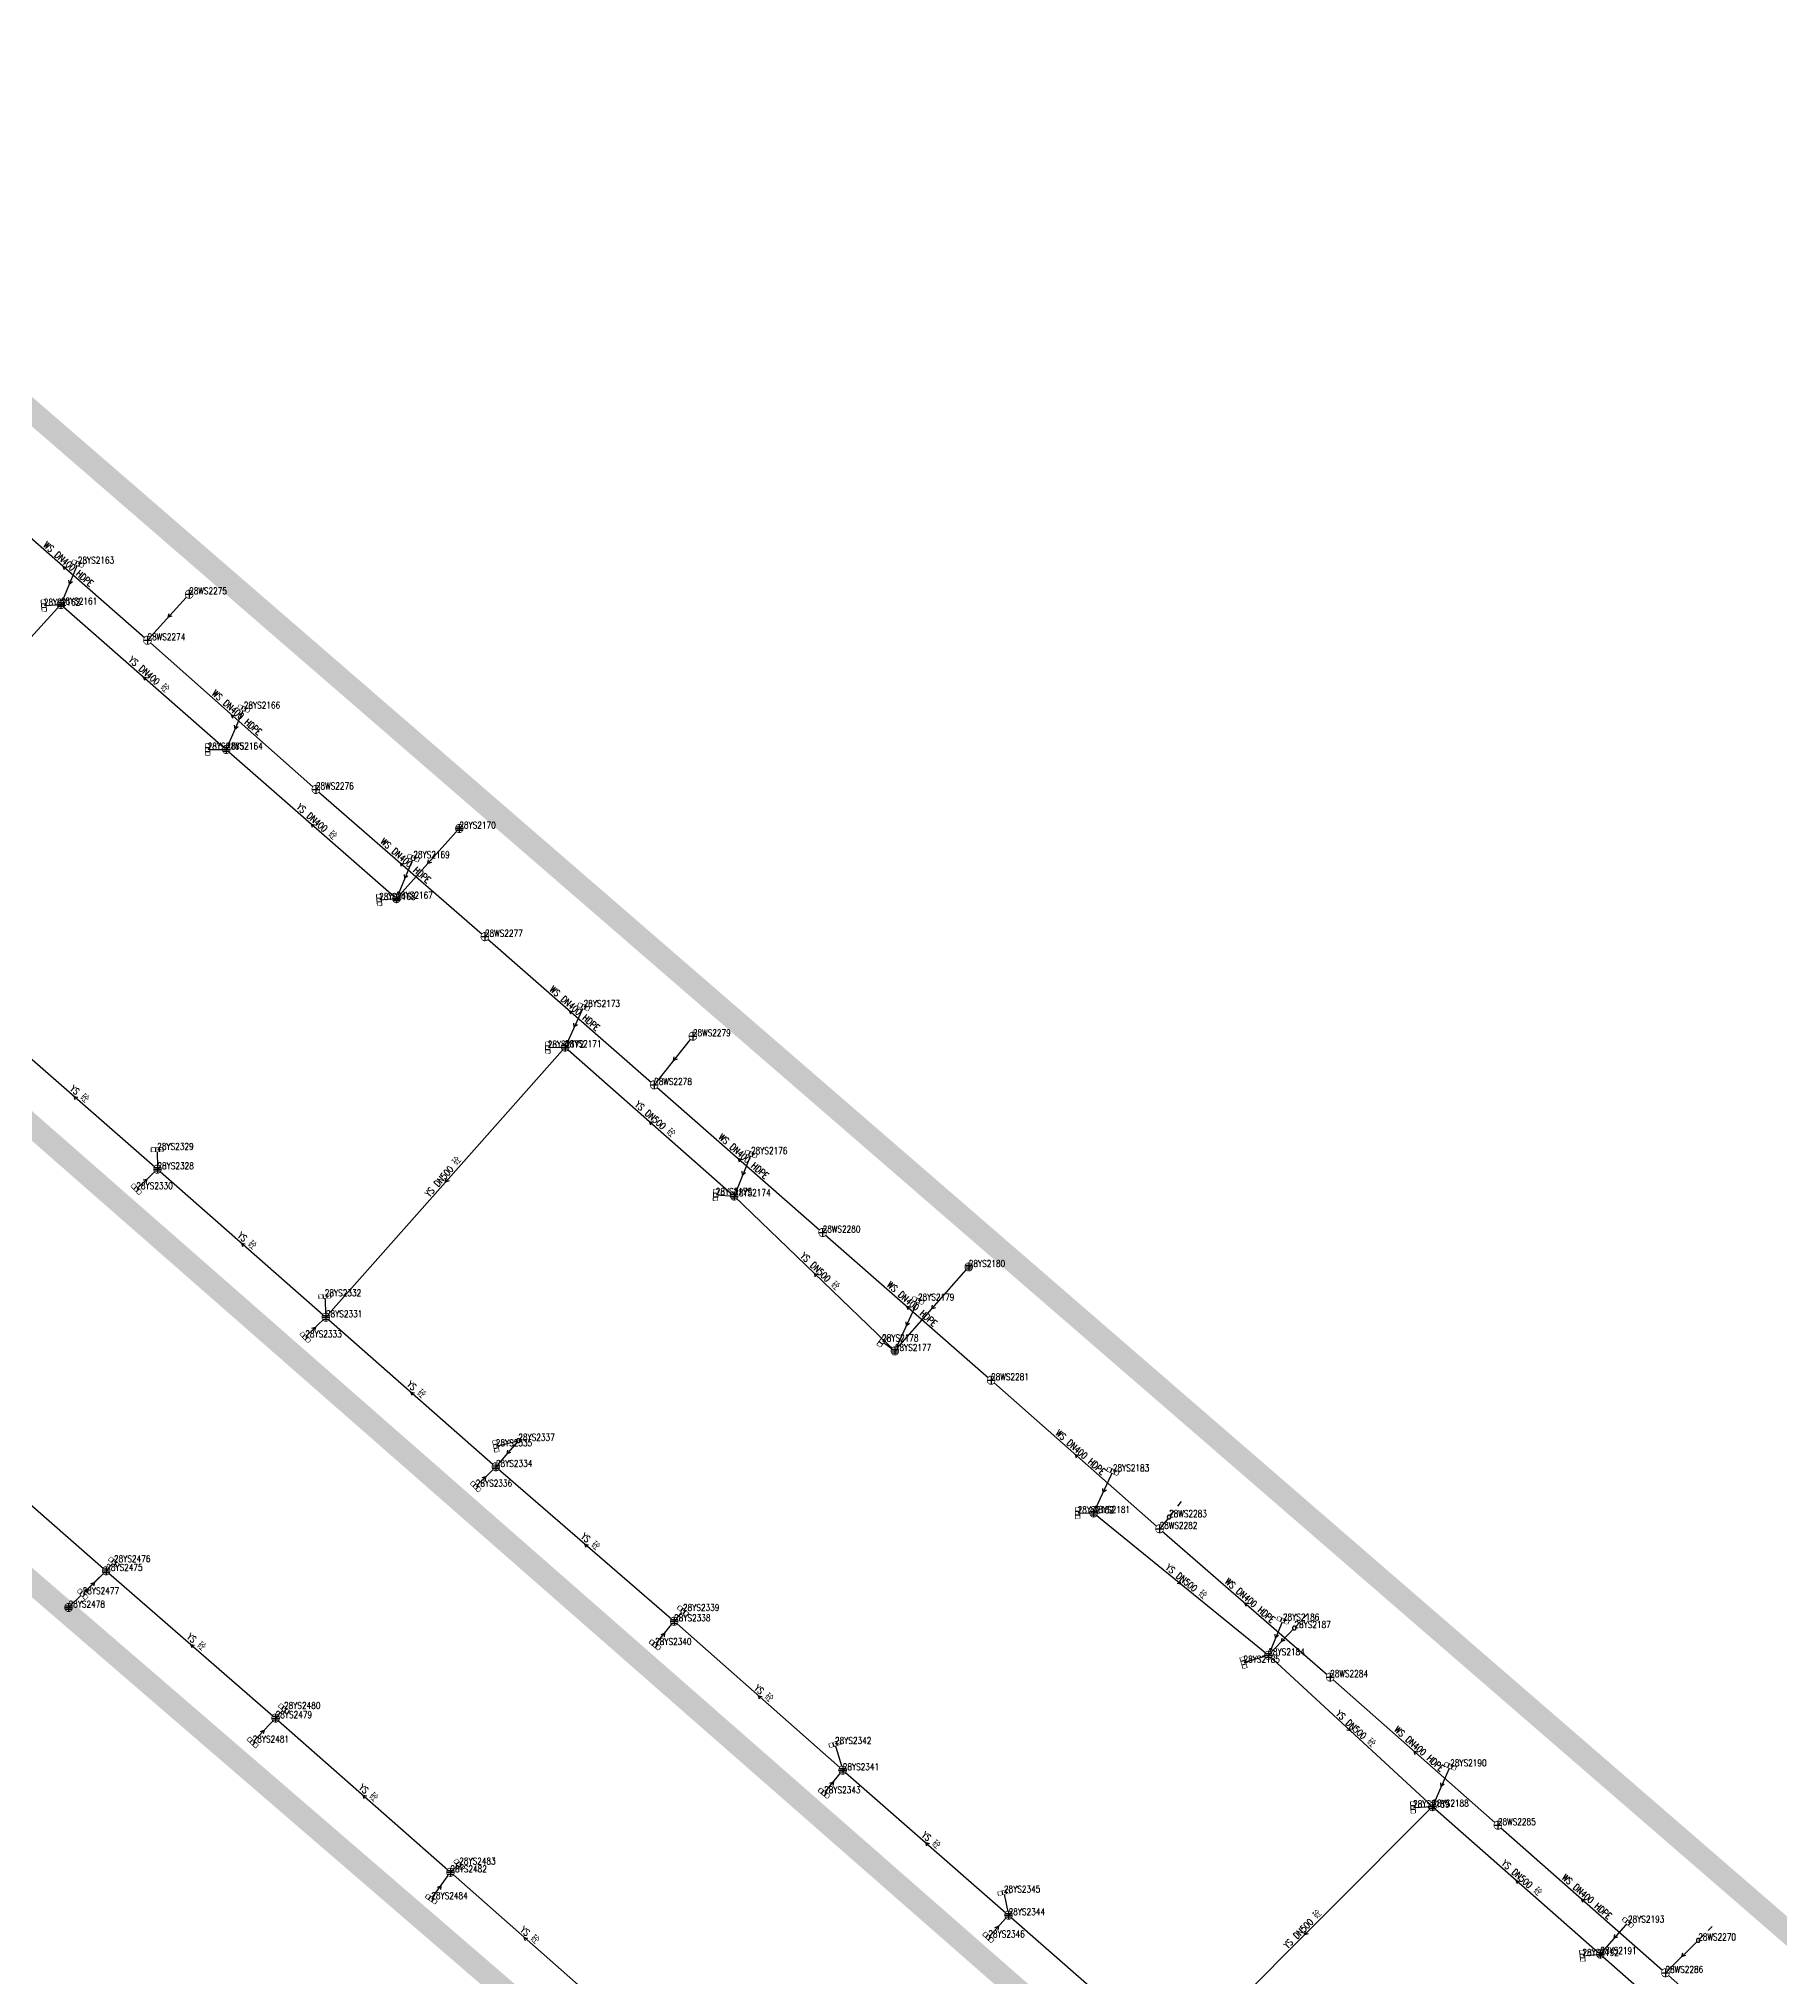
# Model space of a CAD drawing. Extents: x 78813 to 99477, y 2421021 to 2448125.
# Drawn here: x 86241.8 to 86475, y 2430223.7 to 2430483.2 of the extents above; entities that cross this region are included whole.
import ezdxf
from ezdxf.enums import TextEntityAlignment as Align

# ---------------------------------------------------------------- set-up
doc = ezdxf.new("R2010")
doc.units = 0
doc.set_wipeout_variables(frame=1)
doc.layers.get('0').update_dxf_attribs({"linetype": 'CONTINUOUS'})
for name, color, linetype in [('DX_WS', 16, 'CONTINUOUS'), ('DX_YS', 42, 'CONTINUOUS'), ('道路', 5, 'CONTINUOUS')]:
    doc.layers.add(name, color=color, linetype=linetype)
for name, color, linetype, true_color in [('WSLINE', 7, 'CONTINUOUS', 0x7f0000), ('YSANNEXE', 7, 'CONTINUOUS', 0xcc9900), ('YSLINE', 7, 'CONTINUOUS', 0xcc9900)]:
    doc.layers.add(name, color=color, linetype=linetype, true_color=true_color)
doc.styles.add('CcNameZT', font='txt.SHX', dxfattribs={"width": 0.8, "bigfont": 'HZTXT.SHX'})
doc.styles.get("Standard").update_dxf_attribs({"font": 'txt.shx', "bigfont": 'hztxt.shx'})

# ---------------------------------------------------------------- blocks, each defined once
blk = doc.blocks.new('PS污水井')
blk.add_lwpolyline([(1, 0), (1, 0.07), (0.99, 0.14), (0.98, 0.21), (0.96, 0.28), (0.94, 0.34), (0.91, 0.41), (0.88, 0.47), (0.85, 0.53), (0.81, 0.59), (0.77, 0.64), (0.72, 0.69), (0.67, 0.74), (0.62, 0.79), (0.56, 0.83), (0.5, 0.87), (0.44, 0.9), (0.37, 0.93), (0.31, 0.95), (0.24, 0.97), (0.17, 0.98), (0.1, 0.99), (0.03, 1), (-0.03, 1), (-0.1, 0.99), (-0.17, 0.98), (-0.24, 0.97), (-0.31, 0.95), (-0.37, 0.93), (-0.44, 0.9), (-0.5, 0.87), (-0.56, 0.83), (-0.62, 0.79), (-0.67, 0.74), (-0.72, 0.69), (-0.77, 0.64), (-0.81, 0.59), (-0.85, 0.53), (-0.88, 0.47), (-0.91, 0.41), (-0.94, 0.34), (-0.96, 0.28), (-0.98, 0.21), (-0.99, 0.14), (-1, 0.07), (-1, 0), (-1, -0.07), (-0.99, -0.14), (-0.98, -0.21), (-0.96, -0.28), (-0.94, -0.34), (-0.91, -0.41), (-0.88, -0.47), (-0.85, -0.53), (-0.81, -0.59), (-0.77, -0.64), (-0.72, -0.69), (-0.67, -0.74), (-0.62, -0.79), (-0.56, -0.83), (-0.5, -0.87), (-0.44, -0.9), (-0.37, -0.93), (-0.31, -0.95), (-0.24, -0.97), (-0.17, -0.98), (-0.1, -0.99), (-0.03, -1), (0.03, -1), (0.1, -0.99), (0.17, -0.98), (0.24, -0.97), (0.31, -0.95), (0.37, -0.93), (0.44, -0.9), (0.5, -0.87), (0.56, -0.83), (0.62, -0.79), (0.67, -0.74), (0.72, -0.69), (0.77, -0.64), (0.81, -0.59), (0.85, -0.53), (0.88, -0.47), (0.91, -0.41), (0.94, -0.34), (0.96, -0.28), (0.98, -0.21), (0.99, -0.14), (1, 0)], close=True)
blk.add_wipeout([(1, 0), (1, 0.07), (0.99, 0.14), (0.98, 0.21), (0.96, 0.28), (0.94, 0.34), (0.91, 0.41), (0.88, 0.47), (0.85, 0.53), (0.81, 0.59), (0.77, 0.64), (0.72, 0.69), (0.67, 0.74), (0.62, 0.79), (0.56, 0.83), (0.5, 0.87), (0.44, 0.9), (0.37, 0.93), (0.31, 0.95), (0.24, 0.97), (0.17, 0.98), (0.1, 0.99), (0.03, 1), (-0.03, 1), (-0.1, 0.99), (-0.17, 0.98), (-0.24, 0.97), (-0.31, 0.95), (-0.37, 0.93), (-0.44, 0.9), (-0.5, 0.87), (-0.56, 0.83), (-0.62, 0.79), (-0.67, 0.74), (-0.72, 0.69), (-0.77, 0.64), (-0.81, 0.59), (-0.85, 0.53), (-0.88, 0.47), (-0.91, 0.41), (-0.94, 0.34), (-0.96, 0.28), (-0.98, 0.21), (-0.99, 0.14), (-1, 0.07), (-1, 0), (-1, -0.07), (-0.99, -0.14), (-0.98, -0.21), (-0.96, -0.28), (-0.94, -0.34), (-0.91, -0.41), (-0.88, -0.47), (-0.85, -0.53), (-0.81, -0.59), (-0.77, -0.64), (-0.72, -0.69), (-0.67, -0.74), (-0.62, -0.79), (-0.56, -0.83), (-0.5, -0.87), (-0.44, -0.9), (-0.37, -0.93), (-0.31, -0.95), (-0.24, -0.97), (-0.17, -0.98), (-0.1, -0.99), (-0.03, -1), (0.03, -1), (0.1, -0.99), (0.17, -0.98), (0.24, -0.97), (0.31, -0.95), (0.37, -0.93), (0.44, -0.9), (0.5, -0.87), (0.56, -0.83), (0.62, -0.79), (0.67, -0.74), (0.72, -0.69), (0.77, -0.64), (0.81, -0.59), (0.85, -0.53), (0.88, -0.47), (0.91, -0.41), (0.94, -0.34), (0.96, -0.28), (0.98, -0.21), (0.99, -0.14)])
for p, q in [((-1, 0), (0, 0)), ((0, 1), (0, 0)), ((0, 0), (0, -1)), ((0, 0), (1, 0))]:
    blk.add_line(p, q)
blk = doc.blocks.new('PS非普查')
blk.add_lwpolyline([(3.7, 0), (5.3, 0)])
blk.add_wipeout([(0.5, 0), (0.5, 0.03), (0.5, 0.07), (0.49, 0.1), (0.48, 0.14), (0.47, 0.17), (0.46, 0.2), (0.44, 0.23), (0.42, 0.26), (0.4, 0.29), (0.38, 0.32), (0.36, 0.35), (0.33, 0.37), (0.31, 0.39), (0.28, 0.41), (0.25, 0.43), (0.22, 0.45), (0.19, 0.46), (0.15, 0.48), (0.12, 0.49), (0.09, 0.49), (0.05, 0.5), (0.02, 0.5), (-0.02, 0.5), (-0.05, 0.5), (-0.09, 0.49), (-0.12, 0.49), (-0.15, 0.48), (-0.19, 0.46), (-0.22, 0.45), (-0.25, 0.43), (-0.28, 0.41), (-0.31, 0.39), (-0.33, 0.37), (-0.36, 0.35), (-0.38, 0.32), (-0.4, 0.29), (-0.42, 0.26), (-0.44, 0.23), (-0.46, 0.2), (-0.47, 0.17), (-0.48, 0.14), (-0.49, 0.1), (-0.5, 0.07), (-0.5, 0.03), (-0.5, 0), (-0.5, -0.03), (-0.5, -0.07), (-0.49, -0.1), (-0.48, -0.14), (-0.47, -0.17), (-0.46, -0.2), (-0.44, -0.23), (-0.42, -0.26), (-0.4, -0.29), (-0.38, -0.32), (-0.36, -0.35), (-0.33, -0.37), (-0.31, -0.39), (-0.28, -0.41), (-0.25, -0.43), (-0.22, -0.45), (-0.19, -0.46), (-0.15, -0.48), (-0.12, -0.49), (-0.09, -0.49), (-0.05, -0.5), (-0.02, -0.5), (0.02, -0.5), (0.05, -0.5), (0.09, -0.49), (0.12, -0.49), (0.15, -0.48), (0.19, -0.46), (0.22, -0.45), (0.25, -0.43), (0.28, -0.41), (0.31, -0.39), (0.33, -0.37), (0.36, -0.35), (0.38, -0.32), (0.4, -0.29), (0.42, -0.26), (0.44, -0.23), (0.46, -0.2), (0.47, -0.17), (0.48, -0.14), (0.49, -0.1), (0.5, -0.07)])
blk.add_line((0.5, 0), (2.1, 0))
blk.add_lwpolyline([(0.5, 0), (0.5, 0.03), (0.5, 0.07), (0.49, 0.1), (0.48, 0.14), (0.47, 0.17), (0.46, 0.2), (0.44, 0.23), (0.42, 0.26), (0.4, 0.29), (0.38, 0.32), (0.36, 0.35), (0.33, 0.37), (0.31, 0.39), (0.28, 0.41), (0.25, 0.43), (0.22, 0.45), (0.19, 0.46), (0.15, 0.48), (0.12, 0.49), (0.09, 0.49), (0.05, 0.5), (0.02, 0.5), (-0.02, 0.5), (-0.05, 0.5), (-0.09, 0.49), (-0.12, 0.49), (-0.15, 0.48), (-0.19, 0.46), (-0.22, 0.45), (-0.25, 0.43), (-0.28, 0.41), (-0.31, 0.39), (-0.33, 0.37), (-0.36, 0.35), (-0.38, 0.32), (-0.4, 0.29), (-0.42, 0.26), (-0.44, 0.23), (-0.46, 0.2), (-0.47, 0.17), (-0.48, 0.14), (-0.49, 0.1), (-0.5, 0.07), (-0.5, 0.03), (-0.5, 0), (-0.5, -0.03), (-0.5, -0.07), (-0.49, -0.1), (-0.48, -0.14), (-0.47, -0.17), (-0.46, -0.2), (-0.44, -0.23), (-0.42, -0.26), (-0.4, -0.29), (-0.38, -0.32), (-0.36, -0.35), (-0.33, -0.37), (-0.31, -0.39), (-0.28, -0.41), (-0.25, -0.43), (-0.22, -0.45), (-0.19, -0.46), (-0.15, -0.48), (-0.12, -0.49), (-0.09, -0.49), (-0.05, -0.5), (-0.02, -0.5), (0.02, -0.5), (0.05, -0.5), (0.09, -0.49), (0.12, -0.49), (0.15, -0.48), (0.19, -0.46), (0.22, -0.45), (0.25, -0.43), (0.28, -0.41), (0.31, -0.39), (0.33, -0.37), (0.36, -0.35), (0.38, -0.32), (0.4, -0.29), (0.42, -0.26), (0.44, -0.23), (0.46, -0.2), (0.47, -0.17), (0.48, -0.14), (0.49, -0.1), (0.5, -0.07), (0.5, 0)], close=True)
blk = doc.blocks.new('LX')
for p, q in [((-0.866, 0.5), (0, 0)), ((0, 0), (-0.866, -0.5))]:
    blk.add_line(p, q)
blk = doc.blocks.new('PS雨水井')
blk.add_lwpolyline([(1, 0), (1, 0.07), (0.99, 0.14), (0.98, 0.21), (0.96, 0.28), (0.94, 0.34), (0.91, 0.41), (0.88, 0.47), (0.85, 0.53), (0.81, 0.59), (0.77, 0.64), (0.72, 0.69), (0.67, 0.74), (0.62, 0.79), (0.56, 0.83), (0.5, 0.87), (0.44, 0.9), (0.37, 0.93), (0.31, 0.95), (0.24, 0.97), (0.17, 0.98), (0.1, 0.99), (0.03, 1), (-0.03, 1), (-0.1, 0.99), (-0.17, 0.98), (-0.24, 0.97), (-0.31, 0.95), (-0.37, 0.93), (-0.44, 0.9), (-0.5, 0.87), (-0.56, 0.83), (-0.62, 0.79), (-0.67, 0.74), (-0.72, 0.69), (-0.77, 0.64), (-0.81, 0.59), (-0.85, 0.53), (-0.88, 0.47), (-0.91, 0.41), (-0.94, 0.34), (-0.96, 0.28), (-0.98, 0.21), (-0.99, 0.14), (-1, 0.07), (-1, 0), (-1, -0.07), (-0.99, -0.14), (-0.98, -0.21), (-0.96, -0.28), (-0.94, -0.34), (-0.91, -0.41), (-0.88, -0.47), (-0.85, -0.53), (-0.81, -0.59), (-0.77, -0.64), (-0.72, -0.69), (-0.67, -0.74), (-0.62, -0.79), (-0.56, -0.83), (-0.5, -0.87), (-0.44, -0.9), (-0.37, -0.93), (-0.31, -0.95), (-0.24, -0.97), (-0.17, -0.98), (-0.1, -0.99), (-0.03, -1), (0.03, -1), (0.1, -0.99), (0.17, -0.98), (0.24, -0.97), (0.31, -0.95), (0.37, -0.93), (0.44, -0.9), (0.5, -0.87), (0.56, -0.83), (0.62, -0.79), (0.67, -0.74), (0.72, -0.69), (0.77, -0.64), (0.81, -0.59), (0.85, -0.53), (0.88, -0.47), (0.91, -0.41), (0.94, -0.34), (0.96, -0.28), (0.98, -0.21), (0.99, -0.14), (1, 0)], close=True)
blk.add_wipeout([(1, 0), (1, 0.07), (0.99, 0.14), (0.98, 0.21), (0.96, 0.28), (0.94, 0.34), (0.91, 0.41), (0.88, 0.47), (0.85, 0.53), (0.81, 0.59), (0.77, 0.64), (0.72, 0.69), (0.67, 0.74), (0.62, 0.79), (0.56, 0.83), (0.5, 0.87), (0.44, 0.9), (0.37, 0.93), (0.31, 0.95), (0.24, 0.97), (0.17, 0.98), (0.1, 0.99), (0.03, 1), (-0.03, 1), (-0.1, 0.99), (-0.17, 0.98), (-0.24, 0.97), (-0.31, 0.95), (-0.37, 0.93), (-0.44, 0.9), (-0.5, 0.87), (-0.56, 0.83), (-0.62, 0.79), (-0.67, 0.74), (-0.72, 0.69), (-0.77, 0.64), (-0.81, 0.59), (-0.85, 0.53), (-0.88, 0.47), (-0.91, 0.41), (-0.94, 0.34), (-0.96, 0.28), (-0.98, 0.21), (-0.99, 0.14), (-1, 0.07), (-1, 0), (-1, -0.07), (-0.99, -0.14), (-0.98, -0.21), (-0.96, -0.28), (-0.94, -0.34), (-0.91, -0.41), (-0.88, -0.47), (-0.85, -0.53), (-0.81, -0.59), (-0.77, -0.64), (-0.72, -0.69), (-0.67, -0.74), (-0.62, -0.79), (-0.56, -0.83), (-0.5, -0.87), (-0.44, -0.9), (-0.37, -0.93), (-0.31, -0.95), (-0.24, -0.97), (-0.17, -0.98), (-0.1, -0.99), (-0.03, -1), (0.03, -1), (0.1, -0.99), (0.17, -0.98), (0.24, -0.97), (0.31, -0.95), (0.37, -0.93), (0.44, -0.9), (0.5, -0.87), (0.56, -0.83), (0.62, -0.79), (0.67, -0.74), (0.72, -0.69), (0.77, -0.64), (0.81, -0.59), (0.85, -0.53), (0.88, -0.47), (0.91, -0.41), (0.94, -0.34), (0.96, -0.28), (0.98, -0.21), (0.99, -0.14)])
for p, q in [((-1, 0), (0, 0)), ((-0.88, 0.48), (0, 0.47)), ((0, 1), (0, 0)), ((0, 0.47), (0.88, 0.47)), ((0, 0), (0, -1)), ((0, 0), (1, 0)), ((-0.88, -0.48), (0, -0.48)), ((0, -0.48), (0.88, -0.48))]:
    blk.add_line(p, q)
blk = doc.blocks.new('PS雨篦')
blk.add_lwpolyline([(-1.5, 0.5), (0, 0.5), (1.5, 0.5), (1.5, -0.5), (0, -0.5), (-1.5, -0.5)], close=True)
blk.add_wipeout([(-1.5, 0.5), (0, 0.5), (1.5, 0.5), (1.5, -0.5), (0, -0.5), (-1.5, -0.5)])
for p, q in [((-0.51, -0.5), (-0.51, 0.5)), ((0.49, -0.5), (0.49, 0.5))]:
    blk.add_line(p, q)
blk = doc.blocks.new('PS管线点')
blk.add_wipeout([(0.5, 0), (0.5, 0.03), (0.5, 0.07), (0.49, 0.1), (0.48, 0.14), (0.47, 0.17), (0.46, 0.2), (0.44, 0.23), (0.42, 0.26), (0.4, 0.29), (0.38, 0.32), (0.36, 0.35), (0.33, 0.37), (0.31, 0.39), (0.28, 0.41), (0.25, 0.43), (0.22, 0.45), (0.19, 0.46), (0.15, 0.48), (0.12, 0.49), (0.09, 0.49), (0.05, 0.5), (0.02, 0.5), (-0.02, 0.5), (-0.05, 0.5), (-0.09, 0.49), (-0.12, 0.49), (-0.15, 0.48), (-0.19, 0.46), (-0.22, 0.45), (-0.25, 0.43), (-0.28, 0.41), (-0.31, 0.39), (-0.33, 0.37), (-0.36, 0.35), (-0.38, 0.32), (-0.4, 0.29), (-0.42, 0.26), (-0.44, 0.23), (-0.46, 0.2), (-0.47, 0.17), (-0.48, 0.14), (-0.49, 0.1), (-0.5, 0.07), (-0.5, 0.03), (-0.5, 0), (-0.5, -0.03), (-0.5, -0.07), (-0.49, -0.1), (-0.48, -0.14), (-0.47, -0.17), (-0.46, -0.2), (-0.44, -0.23), (-0.42, -0.26), (-0.4, -0.29), (-0.38, -0.32), (-0.36, -0.35), (-0.33, -0.37), (-0.31, -0.39), (-0.28, -0.41), (-0.25, -0.43), (-0.22, -0.45), (-0.19, -0.46), (-0.15, -0.48), (-0.12, -0.49), (-0.09, -0.49), (-0.05, -0.5), (-0.02, -0.5), (0.02, -0.5), (0.05, -0.5), (0.09, -0.49), (0.12, -0.49), (0.15, -0.48), (0.19, -0.46), (0.22, -0.45), (0.25, -0.43), (0.28, -0.41), (0.31, -0.39), (0.33, -0.37), (0.36, -0.35), (0.38, -0.32), (0.4, -0.29), (0.42, -0.26), (0.44, -0.23), (0.46, -0.2), (0.47, -0.17), (0.48, -0.14), (0.49, -0.1), (0.5, -0.07)])
blk.add_lwpolyline([(0.5, 0), (0.5, 0.03), (0.5, 0.07), (0.49, 0.1), (0.48, 0.14), (0.47, 0.17), (0.46, 0.2), (0.44, 0.23), (0.42, 0.26), (0.4, 0.29), (0.38, 0.32), (0.36, 0.35), (0.33, 0.37), (0.31, 0.39), (0.28, 0.41), (0.25, 0.43), (0.22, 0.45), (0.19, 0.46), (0.15, 0.48), (0.12, 0.49), (0.09, 0.49), (0.05, 0.5), (0.02, 0.5), (-0.02, 0.5), (-0.05, 0.5), (-0.09, 0.49), (-0.12, 0.49), (-0.15, 0.48), (-0.19, 0.46), (-0.22, 0.45), (-0.25, 0.43), (-0.28, 0.41), (-0.31, 0.39), (-0.33, 0.37), (-0.36, 0.35), (-0.38, 0.32), (-0.4, 0.29), (-0.42, 0.26), (-0.44, 0.23), (-0.46, 0.2), (-0.47, 0.17), (-0.48, 0.14), (-0.49, 0.1), (-0.5, 0.07), (-0.5, 0.03), (-0.5, 0), (-0.5, -0.03), (-0.5, -0.07), (-0.49, -0.1), (-0.48, -0.14), (-0.47, -0.17), (-0.46, -0.2), (-0.44, -0.23), (-0.42, -0.26), (-0.4, -0.29), (-0.38, -0.32), (-0.36, -0.35), (-0.33, -0.37), (-0.31, -0.39), (-0.28, -0.41), (-0.25, -0.43), (-0.22, -0.45), (-0.19, -0.46), (-0.15, -0.48), (-0.12, -0.49), (-0.09, -0.49), (-0.05, -0.5), (-0.02, -0.5), (0.02, -0.5), (0.05, -0.5), (0.09, -0.49), (0.12, -0.49), (0.15, -0.48), (0.19, -0.46), (0.22, -0.45), (0.25, -0.43), (0.28, -0.41), (0.31, -0.39), (0.33, -0.37), (0.36, -0.35), (0.38, -0.32), (0.4, -0.29), (0.42, -0.26), (0.44, -0.23), (0.46, -0.2), (0.47, -0.17), (0.48, -0.14), (0.49, -0.1), (0.5, -0.07), (0.5, 0)], close=True)

msp = doc.modelspace()

# ---------------------------------------------------------------- linework, layer by layer
at = {"layer": 'WSLINE'}
for p, q in [((86233.78, 2430422.5), (86256.35, 2430402.72)), ((86261.93, 2430408.88), (86256.35, 2430402.72)), ((86256.35, 2430402.72), (86278.9, 2430382.76)), ((86278.9, 2430382.76), (86301.53, 2430363.04)), ((86301.53, 2430363.04), (86324.19, 2430343.2)), ((86329.38, 2430349.72), (86324.19, 2430343.2)), ((86324.19, 2430343.2), (86346.75, 2430323.44)), ((86346.75, 2430323.44), (86369.31, 2430303.66)), ((86369.31, 2430303.66), (86391.87, 2430283.77)), ((86393.14, 2430285.34), (86391.87, 2430283.77)), ((86391.87, 2430283.77), (86414.71, 2430263.92)), ((86414.71, 2430263.92), (86437.17, 2430244.09)), ((86437.17, 2430244.09), (86459.6, 2430224.33)), ((86463.99, 2430228.67), (86459.6, 2430224.33)), ((86459.6, 2430224.33), (86482.02, 2430204.55))]:
    msp.add_line(p, q, dxfattribs=at)
at = {"layer": 'YSLINE'}
for p, q in [((86247.02, 2430412.98), (86244.75, 2430407.51)), ((86244.75, 2430407.51), (86212.18, 2430371.9)), ((86242.47, 2430407.36), (86244.75, 2430407.51)), ((86269.24, 2430393.57), (86266.9, 2430388.11)), ((86264.4, 2430388.09), (86266.9, 2430388.11)), ((86289.68, 2430368.13), (86298.1, 2430377.52)), ((86291.94, 2430373.57), (86289.68, 2430368.13)), ((86287.37, 2430367.96), (86289.68, 2430368.13)), ((86314.74, 2430353.64), (86312.26, 2430348.26)), ((86235.36, 2430351.41), (86257.68, 2430331.91)), ((86312.26, 2430348.26), (86280.24, 2430312.09)), ((86309.94, 2430348.19), (86312.26, 2430348.26)), ((86257.65, 2430334.51), (86257.68, 2430331.91)), ((86337.16, 2430333.94), (86334.91, 2430328.32)), ((86254.86, 2430329.24), (86257.68, 2430331.91)), ((86257.68, 2430331.91), (86280.24, 2430312.09)), ((86332.44, 2430328.46), (86334.91, 2430328.32)), ((86356.42, 2430307.58), (86366.32, 2430318.82)), ((86280.09, 2430314.9), (86280.24, 2430312.09)), ((86359.51, 2430314.33), (86356.42, 2430307.58)), ((86277.48, 2430309.4), (86280.24, 2430312.09)), ((86280.24, 2430312.09), (86303, 2430292.07)), ((86354.71, 2430308.86), (86356.42, 2430307.58)), ((86228.29, 2430297.83), (86250.82, 2430278.15)), ((86302.99, 2430294.83), (86306, 2430295.56)), ((86306, 2430295.56), (86303, 2430292.07)), ((86300.3, 2430289.42), (86303, 2430292.07)), ((86303, 2430292.07), (86326.86, 2430271.39)), ((86385.61, 2430291.46), (86383.04, 2430285.89)), ((86380.89, 2430285.87), (86383.04, 2430285.89)), ((86245.78, 2430273.23), (86250.82, 2430278.15)), ((86247.67, 2430275.02), (86250.82, 2430278.15)), ((86251.86, 2430279.3), (86250.82, 2430278.15)), ((86250.82, 2430278.15), (86273.51, 2430258.43)), ((86328.05, 2430272.78), (86326.86, 2430271.39)), ((86324.32, 2430268.22), (86326.86, 2430271.39)), ((86326.86, 2430271.39), (86349.44, 2430251.45)), ((86408.38, 2430271.5), (86406.43, 2430266.83)), ((86409.92, 2430270.49), (86406.43, 2430266.83)), ((86403.1, 2430265.85), (86406.43, 2430266.83)), ((86270.43, 2430255.16), (86273.51, 2430258.43)), ((86274.63, 2430259.66), (86273.51, 2430258.43)), ((86273.51, 2430258.43), (86296.91, 2430237.78)), ((86348.4, 2430254.96), (86349.44, 2430251.45)), ((86430.78, 2430251.97), (86428.39, 2430246.57)), ((86346.95, 2430248.36), (86349.44, 2430251.45)), ((86349.44, 2430251.45), (86371.65, 2430232.04)), ((86428.39, 2430246.57), (86394.2, 2430212.28)), ((86425.81, 2430246.47), (86428.39, 2430246.57)), ((86294.35, 2430234.19), (86296.91, 2430237.78)), ((86298.09, 2430238.83), (86296.91, 2430237.78)), ((86296.91, 2430237.78), (86316.69, 2430220.33)), ((86371.02, 2430235.08), (86371.65, 2430232.04)), ((86368.94, 2430229.07), (86371.65, 2430232.04)), ((86371.65, 2430232.04), (86394.2, 2430212.28)), ((86454.58, 2430231.05), (86450.88, 2430226.84)), ((86448.48, 2430226.6), (86450.88, 2430226.84))]:
    msp.add_line(p, q, dxfattribs=at)

# ---------------------------------------------------------------- block references
at = {"layer": 'DX_WS'}
for p, xscale, yscale, zscale, rotation in [((86245.06, 2430412.61), 0.5000000001470603, 0.5, 0.5, 138.5645310020385), ((86259.14, 2430405.8), 0.5000000000236343, 0.5, 0.5, 228.0372024639738), ((86267.62, 2430392.74), 0.5000000001470603, 0.5, 0.5, 138.5645310020385), ((86290.21, 2430372.9), 0.4999999999592625, 0.5, 0.5, 139.1374888230383), ((86312.86, 2430353.12), 0.5000000001470603, 0.5, 0.5, 138.5645310020385), ((86326.79, 2430346.46), 0.5000000000003901, 0.5000000000003901, 0.5000000000003901, 231.4749492322617), ((86335.47, 2430333.32), 0.5000000001470603, 0.5, 0.5, 138.5645310020385), ((86358.03, 2430313.55), 0.5000000001470603, 0.5, 0.5, 138.5645310020385), ((86380.59, 2430293.71), 0.5000000001470603, 0.5, 0.5, 138.5645310020385), ((86403.29, 2430273.84), 0.4999999999592625, 0.5, 0.5, 139.1374888230383), ((86425.94, 2430254), 0.5000000001470603, 0.5, 0.5, 138.5645310020385), ((86448.38, 2430234.21), 0.5000000001470603, 0.5, 0.5, 138.5645310020385), ((86461.79, 2430226.5), 0.500000000074041, 0.5, 0.5, 224.5994556996546)]:
    msp.add_blockref('LX', p, dxfattribs=dict(at, xscale=xscale, yscale=yscale, zscale=zscale, rotation=rotation))
at = {"layer": 'YSANNEXE', "yscale": 0.5, "zscale": 0.5}
for p, xscale, rotation in [((86245.89, 2430410.25), 0.4999999998604032, 247.5177674905042), ((86255.83, 2430397.81), 0.5000000001470603, 138.5645310020385), ((86268.07, 2430390.84), 0.5000000001034415, 246.9448097071717), ((86278.29, 2430378.12), 0.5000000001470603, 138.5645310020385), ((86290.81, 2430370.85), 0.4999999998604032, 247.5177674905042), ((86313.5, 2430350.95), 0.5000000001919688, 245.2259363260711), ((86246.52, 2430341.66), 0.4999999999592625, 139.1374888230383), ((86323.59, 2430338.29), 0.5000000001470603, 138.5645310020385), ((86296.25, 2430330.18), 0.50000000014632, 228.6101602728715), ((86336.04, 2430331.13), 0.49999999992564, 248.0907252889562), ((86268.96, 2430322), 0.5000000001470603, 138.5645310020385), ((86345.67, 2430317.95), 0.4999999999681816, 136.2726998466811), ((86357.96, 2430310.96), 0.5000000001919688, 245.2259363260711), ((86291.62, 2430302.08), 0.5000000001470603, 138.5645310020385), ((86384.33, 2430288.67), 0.5000000001919688, 245.2259363260711), ((86314.93, 2430281.73), 0.4999999999592625, 139.1374888230383), ((86394.73, 2430276.36), 0.4999999999499777, 320.8563652809367), ((86262.17, 2430268.29), 0.4999999999592625, 139.1374888230383), ((86407.4, 2430269.16), 0.4999999998604032, 247.5177674905042), ((86338.15, 2430261.42), 0.5000000001470603, 138.5645310020385), ((86417.41, 2430256.7), 0.4999999999256761, 317.4186185119841), ((86429.58, 2430249.27), 0.5000000002019719, 245.7988941218096), ((86285.21, 2430248.1), 0.5000000001470603, 138.5645310020385), ((86360.55, 2430241.75), 0.5000000001470603, 138.5645310020385), ((86439.63, 2430236.7), 0.5000000001470603, 138.5645310020385), ((86306.8, 2430229.06), 0.5000000001470603, 138.5645310020385), ((86411.29, 2430229.42), 0.5000000001441505, 225.1724135036378)]:
    msp.add_blockref('LX', p, dxfattribs=dict(at, xscale=xscale, rotation=rotation))

# ---------------------------------------------------------------- texts
at = {"layer": 'DX_WS', "style": 'CcNameZT', "width": 0.8}
for rotation, p in [(318.7706, (86245.23, 2430412.79, 0.06)), (318.4867, (86267.79, 2430392.92, 0.17)), (318.9365, (86290.38, 2430373.09, 0.2)), (318.7976, (86313.02, 2430353.31, 0.32)), (318.7851, (86335.63, 2430333.51, 0.41)), (318.7507, (86358.19, 2430313.74, 0.37)), (318.6022, (86380.75, 2430293.9, 0.48)), (319.0082, (86403.45, 2430274.03, 0.57)), (318.5631, (86426.11, 2430254.19, 0.99)), (318.619, (86448.55, 2430234.4, 0.86))]:
    msp.add_text(' WS DN400 HDPE', height=0.9, rotation=rotation, dxfattribs=at).set_placement(p, align=Align.CENTER)
at = {"layer": 'DX_YS', "style": 'CcNameZT', "width": 0.8}
for s, rotation, p in [(' YS DN400 砼', 318.776, (86255.99, 2430398, 1.28)), (' YS DN400 砼', 318.746, (86278.45, 2430378.31, 1.37)), (' YS 砼', 318.8541, (86246.68, 2430341.85, 1.06)), (' YS DN500 砼', 318.6526, (86323.75, 2430338.48, 1.28)), (' YS DN500 砼', 48.4838, (86296.06, 2430330.34, 1.2)), (' YS 砼', 318.7098, (86269.12, 2430322.19, 1.05)), (' YS DN500 砼', 316.0319, (86345.84, 2430318.13, 1.55)), (' YS 砼', 318.6594, (86291.79, 2430302.27, 1.06)), (' YS 砼', 319.0747, (86315.09, 2430281.92, 1.02)), (' YS DN500 砼', 320.804, (86394.89, 2430276.55, 1.45)), (' YS 砼', 319.0117, (86262.33, 2430268.48, 1.57)), (' YS 砼', 318.5634, (86338.31, 2430261.6, 0.97)), (' YS DN500 砼', 317.3072, (86417.58, 2430256.88, 1.52)), (' YS 砼', 318.5639, (86285.38, 2430248.29, 1.33)), (' YS 砼', 318.8506, (86360.71, 2430241.93, 1.1)), (' YS DN500 砼', 318.7519, (86439.8, 2430236.89, 1.59)), (' YS DN500 砼', 45.0845, (86411.12, 2430229.6, 1.38)), (' YS 砼', 318.5946, (86306.97, 2430229.24, 1.35))]:
    msp.add_text(s, height=0.9, rotation=rotation, dxfattribs=at).set_placement(p, align=Align.CENTER)

# ---------------------------------------------------------------- next in the draw order: block references
at = {"layer": 'DX_WS', "xscale": 0.5, "yscale": 0.5, "zscale": 0.5}
for p in [(86261.93, 2430408.88, 0.3), (86256.35, 2430402.72, 0.06), (86278.9, 2430382.76, 0.17), (86301.53, 2430363.04, 0.2), (86329.38, 2430349.72, 0.42), (86324.19, 2430343.2, 0.32), (86346.75, 2430323.44, 0.41), (86369.31, 2430303.66, 0.37), (86391.87, 2430283.77, 0.48), (86414.71, 2430263.92, 0.57), (86437.17, 2430244.09, 1), (86459.6, 2430224.33, 0.86)]:
    msp.add_blockref('PS污水井', p, dxfattribs=at)
at = {"layer": 'DX_WS', "xscale": 0.5000000000241376, "yscale": 0.5, "zscale": 0.5, "rotation": 44.68490265054304}
msp.add_blockref('PS非普查', (86463.99, 2430228.67, 0.76), dxfattribs=at)
at = {"layer": 'DX_YS', "yscale": 0.5, "zscale": 0.5}
for p, xscale, rotation in [((86247.02, 2430412.98, 2.68), 0.5000000000788193, 157.5261188112108), ((86242.47, 2430407.36, 2.61), 0.5000000001810937, 273.7373781699949), ((86269.24, 2430393.57, 2.66), 0.5000000000611053, 156.7836810338712), ((86291.94, 2430373.57, 2.62), 0.4999999999888376, 157.4579560981301), ((86314.74, 2430353.64, 2.72), 0.500000000054716, 155.2133731016831), ((86309.94, 2430348.19, 2.52), 0.4999999999227038, 271.752901322911), ((86257.65, 2430334.51, 2.57), 0.4999999999982722, 180.5736004902651), ((86337.16, 2430333.94, 2.55), 0.5000000000475497, 158.1739554801384), ((86254.86, 2430329.24, 2.62), 0.5000000001022761, 313.433219426816), ((86280.09, 2430314.9, 2.65), 0.5000000000044912, 183.0020587574182), ((86359.51, 2430314.33, 2.64), 0.4999999999326846, 155.4570844806219), ((86277.48, 2430309.4, 2.71), 0.4999999999682461, 314.2532091135914), ((86302.99, 2430294.83, 2.63), 0.4999999999009461, 283.5698145518634), ((86385.61, 2430291.46, 2.6), 0.4999999999338988, 155.2255127042538), ((86300.3, 2430289.42, 2.72), 0.4999999999682367, 314.4104477760678), ((86380.89, 2430285.87, 2.45), 0.4999999999682909, 270.6112026638716), ((86247.67, 2430275.02, 2.67), 0.4999999999420038, 314.6622719077684), ((86324.32, 2430268.22, 2.59), 0.500000000027549, 321.3313593397831), ((86270.43, 2430255.16, 2.85), 0.5000000000128354, 316.7122336745931), ((86348.4, 2430254.96, 2.62), 0.5000000000558268, 196.5526200441774), ((86430.78, 2430251.97, 2.63), 0.4999999999822404, 156.0591688564961), ((86346.95, 2430248.36, 2.56), 0.499999999999837, 321.0785071958738), ((86294.35, 2430234.19, 3.19), 0.4999999999213564, 324.4940298978728), ((86371.02, 2430235.08, 2.73), 0.5000000000302619, 191.6139628323824), ((86454.58, 2430231.05, 2.55), 0.5000000000042315, 138.6881291183092), ((86368.94, 2430229.07, 2.43), 0.5000000000065881, 317.6428552299196)]:
    msp.add_blockref('PS雨篦', p, dxfattribs=dict(at, xscale=xscale, rotation=rotation))
at = {"layer": 'DX_YS', "xscale": 0.5, "yscale": 0.5, "zscale": 0.5}
for name, p in [('PS雨水井', (86298.1, 2430377.52, 1.42)), ('PS雨水井', (86257.68, 2430331.91, 1.06)), ('PS雨水井', (86366.32, 2430318.82, 1.71)), ('PS雨水井', (86280.24, 2430312.09, 1.05)), ('PS管线点', (86306, 2430295.56, 2.37)), ('PS雨水井', (86303, 2430292.07, 1.06)), ('PS雨水井', (86250.82, 2430278.15, 1.25)), ('PS雨水井', (86326.86, 2430271.39, 1.02)), ('PS雨水井', (86273.51, 2430258.43, 1.57)), ('PS雨水井', (86349.44, 2430251.45, 0.97)), ('PS雨水井', (86296.91, 2430237.78, 1.33)), ('PS雨水井', (86371.65, 2430232.04, 1.1))]:
    msp.add_blockref(name, p, dxfattribs=at)

# ---------------------------------------------------------------- next in the draw order: linework, layer by layer
at = {"layer": 'YSLINE'}
for p, q in [((86244.75, 2430407.51), (86266.9, 2430388.11)), ((86266.9, 2430388.11), (86289.68, 2430368.13)), ((86312.26, 2430348.26), (86334.91, 2430328.32)), ((86334.91, 2430328.32), (86356.42, 2430307.58)), ((86406.43, 2430266.83), (86428.39, 2430246.57)), ((86428.39, 2430246.57), (86450.88, 2430226.84)), ((86450.88, 2430226.84), (86473.54, 2430206.86))]:
    msp.add_line(p, q, dxfattribs=at)

# ---------------------------------------------------------------- next in the draw order: block references
at = {"layer": 'DX_WS', "xscale": 0.5000000000654902, "yscale": 0.5, "zscale": 0.5, "rotation": 50.99957076515551}
msp.add_blockref('PS非普查', (86393.14, 2430285.34, 0.75), dxfattribs=at)
at = {"layer": 'DX_YS', "yscale": 0.5, "zscale": 0.5}
for p, xscale, rotation in [((86251.86, 2430279.3, 2.64), 0.4999999999450692, 138.2712340155381), ((86328.05, 2430272.78, 2.89), 0.4999999999025697, 139.3987053719972), ((86274.63, 2430259.66, 2.96), 0.4999999998954079, 137.7867495738632), ((86298.09, 2430238.83, 2.52), 0.4999999999674729, 131.7448574098311)]:
    msp.add_blockref('PS雨篦', p, dxfattribs=dict(at, xscale=xscale, rotation=rotation))
at = {"layer": 'DX_YS', "xscale": 0.5, "yscale": 0.5, "zscale": 0.5}
msp.add_blockref('PS雨水井', (86245.78, 2430273.23, 1.38), dxfattribs=at)
at = {"layer": 'YSANNEXE', "yscale": 0.5, "zscale": 0.5}
for p, xscale, rotation in [((86293.89, 2430372.82), 0.4999999998366432, 228.1284517046546), ((86256.27, 2430330.58), 0.4999999999814238, 43.54479242712766), ((86361.37, 2430313.2), 0.500000000146489, 228.7014095309604), ((86278.86, 2430310.75), 0.5000000000362423, 44.11775023038089), ((86304.5, 2430293.81), 0.5000000001008229, 229.1831180618362), ((86301.65, 2430290.75), 0.4999999998802595, 44.69070800721386), ((86248.3, 2430275.69), 0.5000000000362423, 44.11775023038089), ((86249.25, 2430276.58), 0.4999999998802595, 44.69070800721386), ((86325.59, 2430269.8), 0.5000000001003929, 51.56620157030893), ((86271.97, 2430256.79), 0.5000000000658894, 46.98253920664027), ((86348.2, 2430249.91), 0.5000000001585412, 50.99324378081111), ((86295.63, 2430235.98), 0.5000000000818291, 54.43099054427516), ((86370.3, 2430230.56), 0.4999999998621667, 47.55549698130921), ((86452.73, 2430228.94), 0.50000000014632, 228.6101602728715)]:
    msp.add_blockref('LX', p, dxfattribs=dict(at, xscale=xscale, rotation=rotation))

# ---------------------------------------------------------------- next in the draw order: texts
at = {"layer": 'DX_WS', "style": 'CcNameZT', "width": 0.8}
for s, p in [('28WS2275', (86261.93, 2430408.88, 0.3)), ('28WS2274', (86256.35, 2430402.72, 0.06)), ('28WS2276', (86278.9, 2430382.76, 0.17)), ('28WS2277', (86301.53, 2430363.04, 0.2)), ('28WS2279', (86329.38, 2430349.72, 0.42)), ('28WS2278', (86324.19, 2430343.2, 0.32)), ('28WS2280', (86346.75, 2430323.44, 0.41)), ('28WS2281', (86369.31, 2430303.66, 0.37)), ('28WS2284', (86414.71, 2430263.92, 0.57)), ('28WS2285', (86437.17, 2430244.09, 1)), ('28WS2270', (86463.99, 2430228.67, 0.76)), ('28WS2286', (86459.6, 2430224.33, 0.86))]:
    msp.add_text(s, height=0.9, dxfattribs=at).set_placement(p)
at = {"layer": 'DX_YS', "width": 0.8}
for s, p in [('28YS2163', (86247.02, 2430412.98, 2.68)), ('28YS2166', (86269.24, 2430393.57, 2.66)), ('28YS2170', (86298.1, 2430377.52, 1.42)), ('28YS2169', (86291.94, 2430373.57, 2.62)), ('28YS2173', (86314.74, 2430353.64, 2.72)), ('28YS2329', (86257.65, 2430334.51, 2.57)), ('28YS2328', (86257.68, 2430331.91, 1.06)), ('28YS2176', (86337.16, 2430333.94, 2.55)), ('28YS2330', (86254.86, 2430329.24, 2.62)), ('28YS2180', (86366.32, 2430318.82, 1.71)), ('28YS2332', (86280.09, 2430314.9, 2.65)), ('28YS2179', (86359.51, 2430314.33, 2.64)), ('28YS2331', (86280.24, 2430312.09, 1.05)), ('28YS2333', (86277.48, 2430309.4, 2.71)), ('28YS2337', (86306, 2430295.56, 2.37)), ('28YS2335', (86302.99, 2430294.83, 2.63)), ('28YS2334', (86303, 2430292.07, 1.06)), ('28YS2183', (86385.61, 2430291.46, 2.6)), ('28YS2336', (86300.3, 2430289.42, 2.72)), ('28YS2477', (86247.67, 2430275.02, 2.67)), ('28YS2340', (86324.32, 2430268.22, 2.59)), ('28YS2481', (86270.43, 2430255.16, 2.85)), ('28YS2342', (86348.4, 2430254.96, 2.62)), ('28YS2341', (86349.44, 2430251.45, 0.97)), ('28YS2190', (86430.78, 2430251.97, 2.63)), ('28YS2343', (86346.95, 2430248.36, 2.56)), ('28YS2484', (86294.35, 2430234.19, 3.19)), ('28YS2345', (86371.02, 2430235.08, 2.73)), ('28YS2344', (86371.65, 2430232.04, 1.1)), ('28YS2193', (86454.58, 2430231.05, 2.55)), ('28YS2346', (86368.94, 2430229.07, 2.43))]:
    msp.add_text(s, height=0.9, dxfattribs=at).set_placement(p)

# ---------------------------------------------------------------- next in the draw order: linework, layer by layer
at = {"layer": 'YSLINE'}
msp.add_line((86383.04, 2430285.89), (86406.43, 2430266.83), dxfattribs=at)

# ---------------------------------------------------------------- next in the draw order: block references
at = {"layer": 'DX_YS', "xscale": 0.5, "yscale": 0.5, "zscale": 0.5}
for p in [(86244.75, 2430407.51, 1.16), (86266.9, 2430388.11, 1.28), (86289.68, 2430368.13, 1.46), (86312.26, 2430348.26, 1.15), (86334.91, 2430328.32, 1.33), (86356.42, 2430307.58, 1.55), (86428.39, 2430246.57, 1.38), (86450.88, 2430226.84, 1.59)]:
    msp.add_blockref('PS雨水井', p, dxfattribs=at)
at = {"layer": 'DX_YS', "yscale": 0.5, "zscale": 0.5}
for p, xscale, rotation in [((86264.4, 2430388.09, 2.6), 0.4999999998984774, 270.4578071134457), ((86287.37, 2430367.96, 2.49), 0.5000000001337171, 274.0838548634373), ((86332.44, 2430328.46, 2.61), 0.5000000001762266, 266.9421849139433), ((86425.81, 2430246.47, 2.58), 0.5000000001768987, 272.1581437388355), ((86448.48, 2430226.6, 2.52), 0.5000000000944292, 275.6987990224357)]:
    msp.add_blockref('PS雨篦', p, dxfattribs=dict(at, xscale=xscale, rotation=rotation))

# ---------------------------------------------------------------- next in the draw order: texts
at = {"layer": 'DX_WS', "style": 'CcNameZT', "width": 0.8}
for s, p in [('28WS2283', (86393.14, 2430285.34, 0.75)), ('28WS2282', (86391.87, 2430283.77, 0.48))]:
    msp.add_text(s, height=0.9, dxfattribs=at).set_placement(p)
at = {"layer": 'DX_YS', "width": 0.8}
for s, p in [('28YS2475', (86250.82, 2430278.15, 1.25)), ('28YS2476', (86251.86, 2430279.3, 2.64)), ('28YS2478', (86245.78, 2430273.23, 1.38)), ('28YS2339', (86328.05, 2430272.78, 2.89)), ('28YS2338', (86326.86, 2430271.39, 1.02)), ('28YS2480', (86274.63, 2430259.66, 2.96)), ('28YS2479', (86273.51, 2430258.43, 1.57)), ('28YS2483', (86298.09, 2430238.83, 2.52)), ('28YS2482', (86296.91, 2430237.78, 1.33))]:
    msp.add_text(s, height=0.9, dxfattribs=at).set_placement(p)

# ---------------------------------------------------------------- next in the draw order: block references
at = {"layer": 'DX_YS', "yscale": 0.5, "zscale": 0.5}
for p, xscale, rotation in [((86354.71, 2430308.86, 2.61), 0.5000000000071091, 233.1783536789654), ((86408.38, 2430271.5, 2.68), 0.4999999999440895, 157.3149264632726), ((86403.1, 2430265.85, 2.53), 0.4999999999725627, 286.3308538012213)]:
    msp.add_blockref('PS雨篦', p, dxfattribs=dict(at, xscale=xscale, rotation=rotation))
at = {"layer": 'DX_YS', "xscale": 0.5, "yscale": 0.5, "zscale": 0.5}
for p in [(86383.04, 2430285.89, 1.45), (86406.43, 2430266.83, 1.52)]:
    msp.add_blockref('PS雨水井', p, dxfattribs=at)

# ---------------------------------------------------------------- next in the draw order: texts
at = {"layer": 'DX_YS', "width": 0.8}
for s, p in [('28YS2162', (86242.47, 2430407.36, 2.61)), ('28YS2161', (86244.75, 2430407.51, 1.16)), ('28YS2165', (86264.4, 2430388.09, 2.6)), ('28YS2164', (86266.9, 2430388.11, 1.28)), ('28YS2168', (86287.37, 2430367.96, 2.49)), ('28YS2167', (86289.68, 2430368.13, 1.46)), ('28YS2172', (86309.94, 2430348.19, 2.52)), ('28YS2171', (86312.26, 2430348.26, 1.15)), ('28YS2175', (86332.44, 2430328.46, 2.61)), ('28YS2174', (86334.91, 2430328.32, 1.33)), ('28YS2189', (86425.81, 2430246.47, 2.58)), ('28YS2188', (86428.39, 2430246.57, 1.38)), ('28YS2192', (86448.48, 2430226.6, 2.52)), ('28YS2191', (86450.88, 2430226.84, 1.59))]:
    msp.add_text(s, height=0.9, dxfattribs=at).set_placement(p)

# ---------------------------------------------------------------- next in the draw order: block references
at = {"layer": 'DX_YS', "xscale": 0.4999999999665795, "yscale": 0.5, "zscale": 0.5, "rotation": 46.32849886205749}
msp.add_blockref('PS非普查', (86409.92, 2430270.49, 1.68), dxfattribs=at)

# ---------------------------------------------------------------- next in the draw order: texts
at = {"layer": 'DX_YS', "width": 0.8}
for s, p in [('28YS2178', (86354.71, 2430308.86, 2.61)), ('28YS2177', (86356.42, 2430307.58, 1.55)), ('28YS2182', (86380.89, 2430285.87, 2.45)), ('28YS2181', (86383.04, 2430285.89, 1.45)), ('28YS2184', (86406.43, 2430266.83, 1.52)), ('28YS2185', (86403.1, 2430265.85, 2.53))]:
    msp.add_text(s, height=0.9, dxfattribs=at).set_placement(p)

# ---------------------------------------------------------------- next in the draw order: linework, layer by layer
at = {"layer": '道路', "const_width": 3, "flags": 128}
for points in [[(83418.46, 2432865.07), (84960.96, 2431447.82), (86043.08, 2430511), (88488.76, 2428368.31)], [(87387.56, 2429283.29), (86552.32, 2430008.08), (86129.28, 2430372.79), (84963.33, 2431400.5)], [(85289.33, 2431259.98), (86091.1, 2430562.99), (87126.67, 2429666.53)]]:
    msp.add_lwpolyline(points, dxfattribs=at)

# ---------------------------------------------------------------- next in the draw order: block references
at = {"layer": 'YSANNEXE', "xscale": 0.4999999998439218, "yscale": 0.5, "zscale": 0.5, "rotation": 226.318329060497}
msp.add_blockref('LX', (86408.17, 2430268.66), dxfattribs=at)

# ---------------------------------------------------------------- next in the draw order: texts
at = {"layer": 'DX_YS', "width": 0.8}
for s, p in [('28YS2186', (86408.38, 2430271.5, 2.68)), ('28YS2187', (86409.92, 2430270.49, 1.68))]:
    msp.add_text(s, height=0.9, dxfattribs=at).set_placement(p)

doc.saveas('drawing.dxf')
